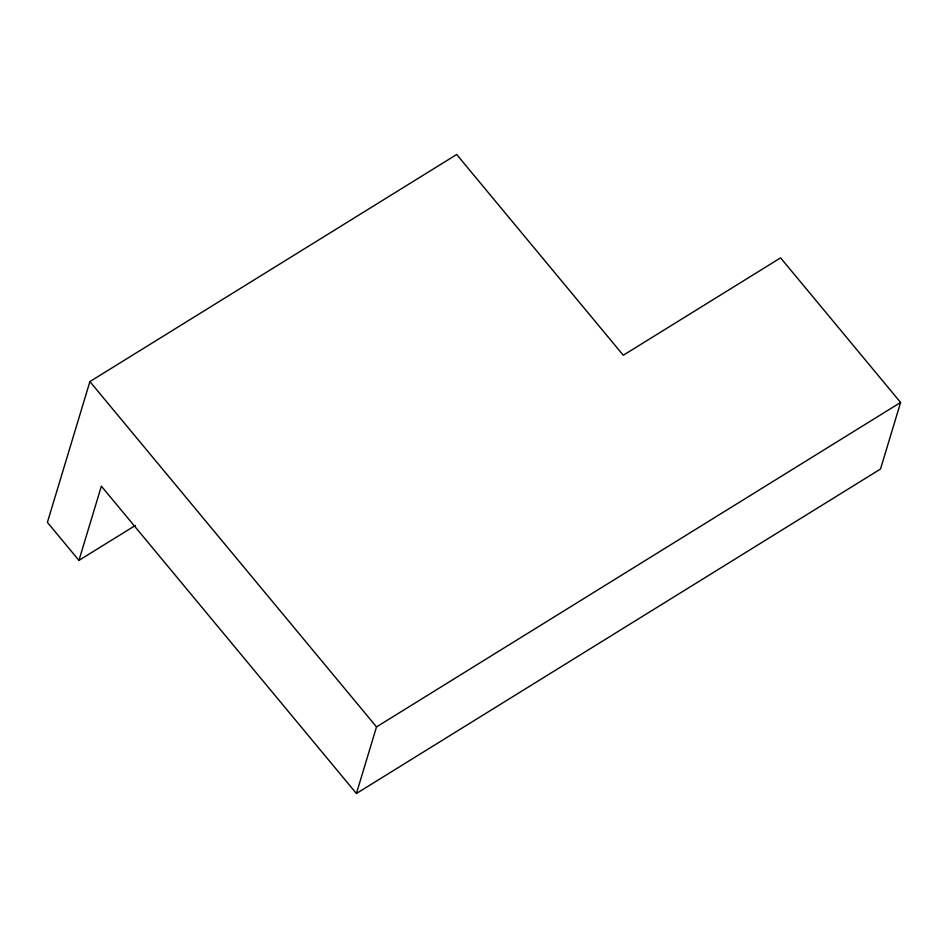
<?xml version="1.0" encoding="UTF-8"?>
<svg xmlns="http://www.w3.org/2000/svg" width="948" height="948" viewBox="0 0 948 948"><rect width="100%" height="100%" fill="white"/><g stroke="black" fill="none" stroke-linecap="round" stroke-linejoin="round"><path stroke-width="1.42" d="M78.945 560.386L101.365 486.17L356.412 793.488L880.502 469.035L900.6 402.462L780.595 257.868L623.286 355.251L456.687 154.512L89.906 381.582L47.4 522.372L78.945 560.386L135.315 525.5M356.412 793.488L376.51 726.915L900.6 402.462M89.906 381.582L376.51 726.915"/></g></svg>
